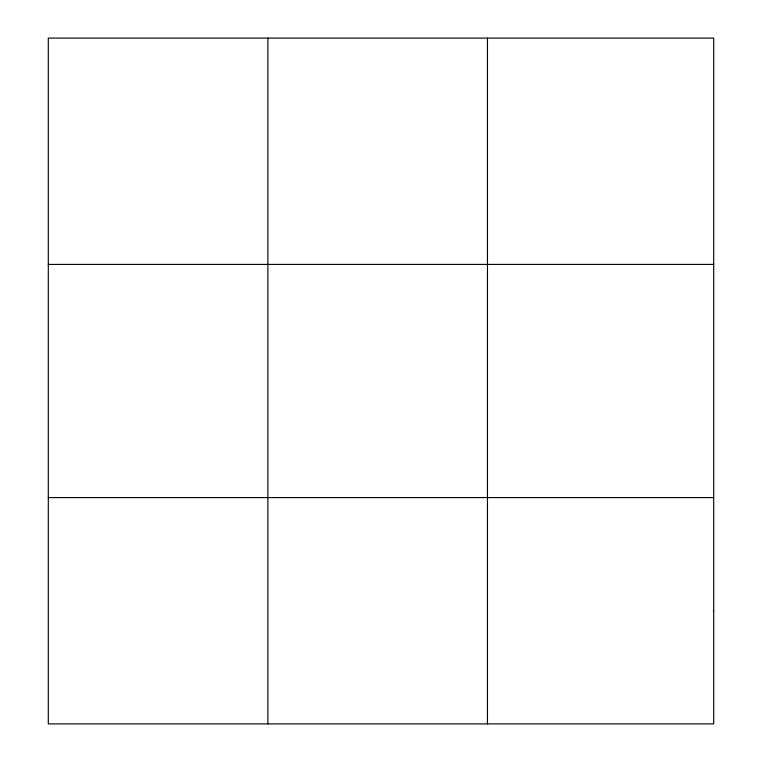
<?xml version="1.0" encoding="UTF-8"?>
<svg xmlns="http://www.w3.org/2000/svg" width="762" height="762" viewBox="0 0 762 762"><rect width="100%" height="100%" fill="white"/><g stroke="black" fill="none" stroke-linecap="round" stroke-linejoin="round"><path stroke-width="1.14" d="M267.881 38.1L267.881 723.9M487.461 38.1L487.461 723.9M48.301 264.414L713.699 264.414M48.301 497.586L713.699 497.586M713.699 610.743L713.699 723.9L48.301 723.9L48.301 38.1L713.699 38.1L713.699 610.743"/></g></svg>
